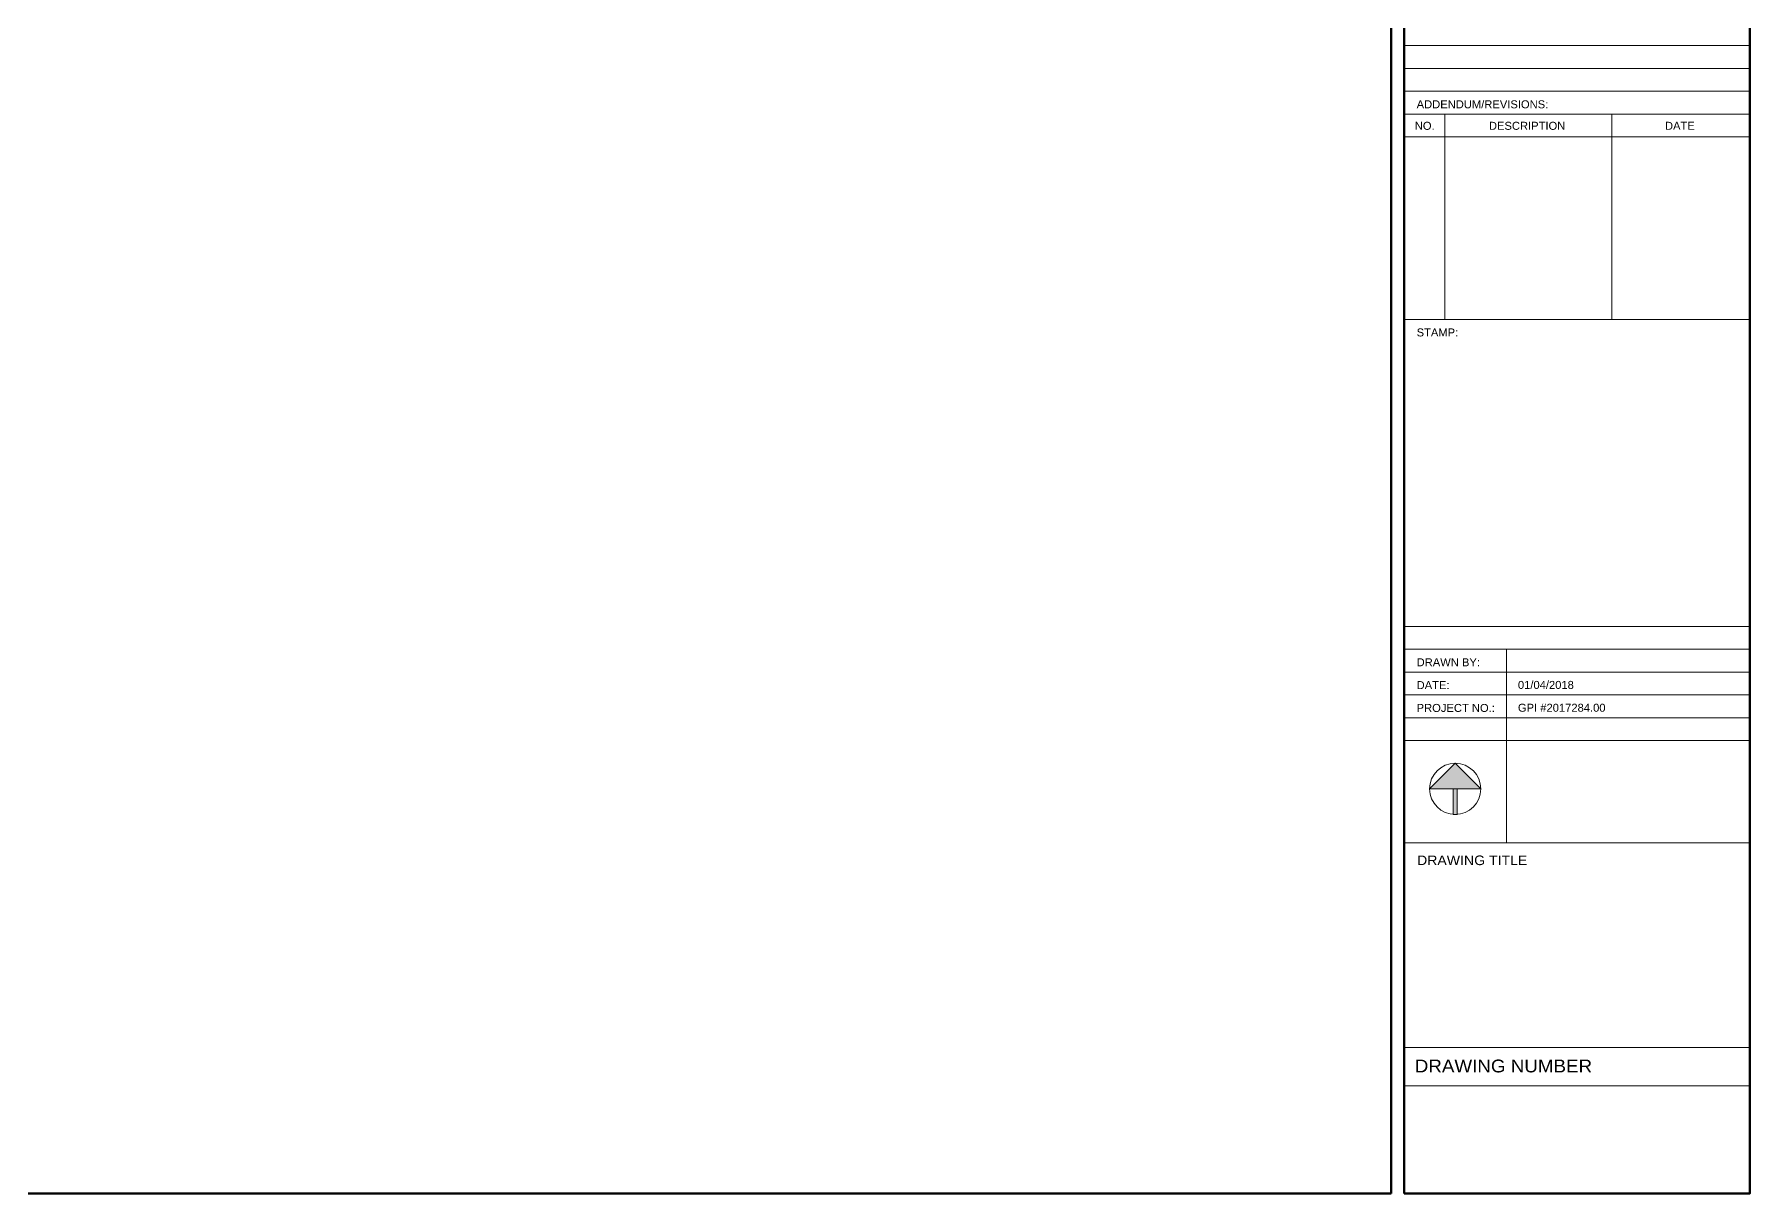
# Model space of a CAD drawing. Header units: inches. Extents: x 8.1 to 41.6, y 1.5 to 24.
# Drawn here: x 24.8 to 41.55, y 1.51 to 12.84 of the extents above; entities that cross this region are included whole.
import ezdxf

# ---------------------------------------------------------------- set-up
doc = ezdxf.new("R2010")
doc.units = ezdxf.units.IN
doc.header["$LTSCALE"] = 48
doc.header["$MEASUREMENT"] = 0
for name, color, linetype, lineweight in [('A-ANNO-NOTE', 131, 'Continuous', 20), ('A-DETL-THIN', 151, 'Continuous', 9), ('G-ANNO-TTLB', 6, 'Continuous', 9), ('G-ANNO-TTLB-MEDM', 33, 'Continuous', 20), ('G-ANNO-TTLB-THIN', 151, 'Continuous', 9), ('G-ANNO-TTLB-WIDE', 214, 'Continuous', 50)]:
    doc.layers.add(name, color=color, linetype=linetype, lineweight=lineweight)
doc.styles.add('Arial_5', font='arial.ttf', dxfattribs={"height": 0.078125})
doc.styles.add('Arial_6', font='arial.ttf', dxfattribs={"width": 1.05, "height": 0.09375})
doc.styles.add('Arial_8', font='arial.ttf', dxfattribs={"width": 1.05, "height": 0.125})

msp = doc.modelspace()

# ---------------------------------------------------------------- hatches: boundary and pattern name
at = {"layer": 'A-ANNO-NOTE'}
h = msp.add_hatch(color=256, dxfattribs=at)
edge = h.paths.add_edge_path(flags=0)
edge.add_line((38.677, 5.719), (38.927, 5.469))
edge.add_line((38.927, 5.469), (38.697, 5.469))
edge.add_line((38.697, 5.469), (38.697, 5.22))
edge.add_arc((38.677, 5.469), 0.25, 265.5358, 274.4642, ccw=False)
edge.add_line((38.658, 5.22), (38.658, 5.469))
edge.add_line((38.658, 5.469), (38.427, 5.469))
edge.add_line((38.427, 5.469), (38.677, 5.719))

# ---------------------------------------------------------------- linework, layer by layer
for p, q in [((38.427, 5.469), (38.677, 5.719)), ((38.677, 5.719), (38.427, 5.469)), ((38.927, 5.469), (38.677, 5.719)), ((38.927, 5.469), (38.677, 5.719)), ((38.927, 5.469), (38.427, 5.469)), ((38.427, 5.469), (38.658, 5.469)), ((38.658, 5.469), (38.658, 5.22)), ((38.658, 5.469), (38.658, 5.22)), ((38.697, 5.469), (38.697, 5.22)), ((38.697, 5.22), (38.697, 5.469)), ((38.697, 5.469), (38.927, 5.469))]:
    msp.add_line(p, q, dxfattribs=at)
msp.add_circle((38.677, 5.469), 0.25, dxfattribs=at)
msp.add_arc((38.677, 5.469), 0.25, 265.5358, 274.4642, dxfattribs=at)
msp.add_arc((38.677, 5.469), 0.25, 265.5358, 274.4642, dxfattribs=at)
at = {"layer": 'A-DETL-THIN'}
msp.add_line((41.552, 11.839), (38.177, 11.839), dxfattribs=at)
at = {"layer": 'G-ANNO-TTLB-MEDM'}
for p, q in [((38.177, 12.731), (41.552, 12.731)), ((38.177, 12.508), (41.552, 12.508)), ((38.177, 12.285), (41.552, 12.285)), ((38.177, 12.062), (41.552, 12.062)), ((38.177, 11.839), (41.552, 11.839)), ((41.552, 10.055), (38.177, 10.055)), ((41.552, 2.941), (38.177, 2.941)), ((41.552, 2.566), (38.177, 2.566))]:
    msp.add_line(p, q, dxfattribs=at)
at = {"layer": 'G-ANNO-TTLB-THIN'}
for p, q in [((38.576, 10.055), (38.576, 12.062)), ((40.206, 10.055), (40.206, 12.062)), ((38.177, 7.055), (41.552, 7.055)), ((38.177, 6.833), (41.552, 6.833)), ((39.177, 6.833), (39.177, 4.941)), ((38.177, 6.61), (41.552, 6.61)), ((38.177, 6.387), (41.552, 6.387)), ((38.177, 6.164), (41.552, 6.164)), ((38.177, 5.941), (41.552, 5.941)), ((38.177, 4.941), (41.552, 4.941))]:
    msp.add_line(p, q, dxfattribs=at)
at = {"layer": 'G-ANNO-TTLB-WIDE'}
for p, q in [((38.052, 1.514), (38.052, 24.014)), ((38.177, 24.014), (38.177, 1.514)), ((41.552, 24.014), (41.552, 1.514)), ((41.552, 10.055), (41.552, 7.055)), ((41.552, 4.941), (41.552, 2.941)), ((38.052, 1.514), (8.052, 1.514))]:
    msp.add_line(p, q, dxfattribs=at)
msp.add_lwpolyline([(38.177, 1.514), (41.552, 1.514), (41.552, 24.014), (38.177, 24.014)], dxfattribs=at)

# ---------------------------------------------------------------- texts
at = {"layer": 'G-ANNO-TTLB', "attachment_point": 1}
for s, insert, char_height, width, style in [('ADDENDUM/REVISIONS:', (38.3, 12.197), 0.07812, 1.60022, 'Arial_5'), ('NO.', (38.282, 11.987), 0.0781, 0.23988, 'Arial_5'), ('DESCRIPTION', (39.006, 11.987), 0.07812, 0.92794, 'Arial_5'), ('DATE', (40.725, 11.987), 0.0781, 0.36297, 'Arial_5'), ('STAMP:', (38.3, 9.968), 0.0781, 0.505, 'Arial_5'), ('DRAWN BY:', (38.3, 6.745), 0.0781, 0.77328, 'Arial_5'), ('DATE:', (38.3, 6.522), 0.0781, 0.40084, 'Arial_5'), ('PROJECT NO.:', (38.3, 6.299), 0.07812, 0.95003, 'Arial_5'), ('DRAWING TITLE', (38.304, 4.818), 0.09375, 1.32231, 'Arial_6'), ('DRAWING NUMBER', (38.282, 2.824), 0.125, 2.10112, 'Arial_8')]:
    msp.add_mtext(s, dxfattribs=dict(at, insert=insert, char_height=char_height, width=width, style=style))
at = {"layer": 'G-ANNO-TTLB', "attachment_point": 1, "line_spacing_factor": 0.941778, "style": 'Arial_5'}
for s, insert, char_height, width in [('01/04/2018', (39.289, 6.524), 0.0781, 0.58155), ('GPI #2017284.00', (39.289, 6.301), 0.07813, 1.46079)]:
    msp.add_mtext(s, dxfattribs=dict(at, insert=insert, char_height=char_height, width=width))

doc.saveas('drawing.dxf')
